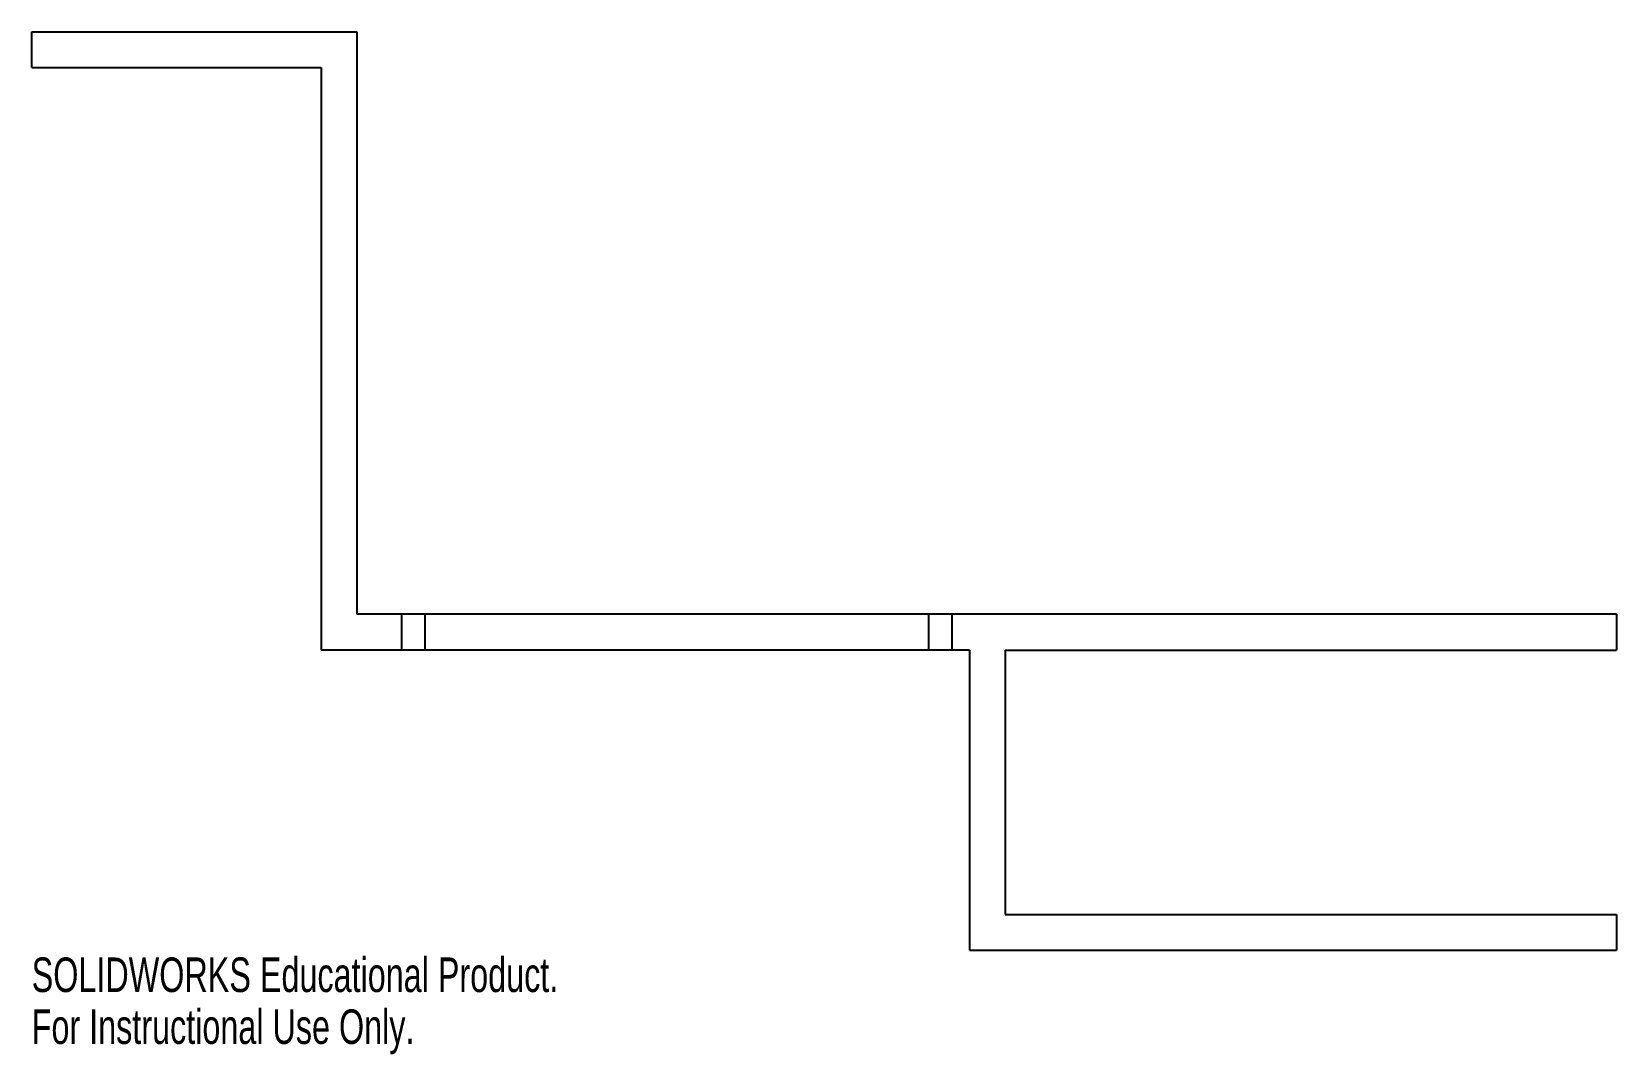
# Model space of a CAD drawing. Header units: millimetres. Extents: x 146 to 368, y 4 to 147.
import ezdxf

# ---------------------------------------------------------------- set-up
doc = ezdxf.new("R2010")
doc.units = ezdxf.units.MM
doc.styles.add('SLDTEXTSTYLE0', font='TXT', dxfattribs={"width": 0.7})

msp = doc.modelspace()

# ---------------------------------------------------------------- linework, layer by layer
at = {"color": 7, "linetype": 'Continuous', "lineweight": 25}
for p, q in [((146.35, 146.66), (191.86, 146.66)), ((146.35, 141.66), (146.35, 146.66)), ((191.86, 146.66), (191.86, 65.16)), ((146.35, 141.66), (186.86, 141.66)), ((186.86, 141.66), (186.86, 60.16)), ((368.08, 65.16), (191.86, 65.16)), ((198.13, 60.16), (198.13, 65.16)), ((201.36, 65.16), (201.36, 60.16)), ((271.86, 60.16), (271.86, 65.16)), ((275.08, 65.16), (275.08, 60.16)), ((368.08, 65.16), (368.08, 60.16)), ((277.58, 60.16), (186.86, 60.16)), ((277.58, 60.16), (277.58, 18.16)), ((282.58, 60.16), (282.58, 23.16)), ((282.58, 60.16), (368.08, 60.16)), ((282.58, 23.16), (368.08, 23.16)), ((368.08, 23.16), (368.08, 18.16)), ((277.58, 18.16), (368.08, 18.16))]:
    msp.add_line(p, q, dxfattribs=at)

# ---------------------------------------------------------------- texts
at = {"color": 7, "linetype": 'Continuous', "char_height": 4.8336, "attachment_point": 1, "style": 'SLDTEXTSTYLE0'}
for s, insert in [('SOLIDWORKS Educational Product.', (146.35, 17.15)), ('For Instructional Use Only.', (146.35, 9.89))]:
    msp.add_mtext(s, dxfattribs=dict(at, insert=insert))

doc.saveas('drawing.dxf')
